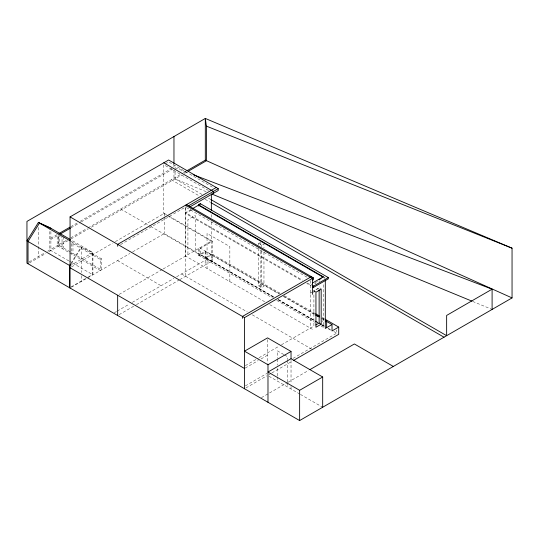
<?xml version="1.0" encoding="UTF-8"?>
<svg xmlns="http://www.w3.org/2000/svg" width="539" height="539" viewBox="0 0 539 539"><rect width="100%" height="100%" fill="white"/><g stroke="black" fill="none" stroke-linecap="round" stroke-linejoin="round"><path stroke-width="0.4" stroke-dasharray="2.69 2.02" d="M70.932 263.376L81.052 247.091L92.93 252.548L92.93 274.809L69.544 261.314M71.377 263.632L81.49 247.347L81.49 272.505M165.15 163.89L168.626 161.882L213.336 187.7M70.717 226.73L77.259 222.957M80.163 221.273L171.786 168.384M71.067 227.775L80.52 222.317M81.248 221.9L172.864 169.003M29.093 261.893L44.818 252.811M47.681 251.161L67.045 239.983M70.67 237.888L87.331 228.267M88.059 227.849L182.714 173.201M183.442 172.783L185.632 171.517M29.463 262.931L45.903 253.438M48.759 251.787L58.266 246.296L58.266 235.166L50.902 239.417L49.824 238.797L57.181 234.546L57.181 245.676L100.288 270.558L100.288 259.427L71.795 242.981L71.795 254.112L72.967 253.438L72.967 242.307L71.795 242.981M68.13 240.603L59.431 245.622L59.431 235.287M71.027 238.932L88.409 228.893M91.307 227.222L181.603 175.087M184.52 173.403L187.437 171.719M70.057 265.754L92.93 252.548L70.98 239.882M71.485 266.94L112.442 243.291M115.333 241.627L164.267 213.377L168.586 215.869M120.547 244.605L186.555 206.491M100.288 259.427L101.46 258.754L101.46 269.884L70.879 252.232M191.284 209.348L185.551 212.656L302.406 280.125M191.284 210.136L185.551 213.444L301.685 280.496M71.047 286.937L87.486 277.444M88.201 277.033L92.486 274.56L92.486 252.299M71.485 287.193L129.832 253.505M132.722 251.834L164.267 233.623L274.257 297.13M119.099 294.415L162.434 269.399M163.155 268.981L211.362 241.149L166.645 215.331M150.718 226.387L212.036 261.786L212.534 261.496L212.534 241.243L200.468 248.209L200.468 254.819L273.785 297.151M198.453 248.6L198.46 255.203L205.164 251.336L278.764 293.829M114.329 312.748L116.485 311.502M117.206 311.084L129.441 304.023M132.325 302.359L173.794 278.427M176.617 276.803L207.333 259.07M119.099 314.661L135.72 305.067M136.441 304.65L179.076 280.037M179.797 279.62L211.867 261.105M258.68 244.949L258.68 243.278L260.135 242.442M258.68 243.278L261.779 245.07L263.962 243.81L263.962 247.987M258.68 248.29L258.68 285.886L260.856 284.626L260.856 250.379M258.68 285.886L261.779 287.678L263.962 286.418L263.962 252.164M312.485 284.275L310.356 285.502L306.738 283.42M315.214 282.699L319.135 280.428L319.135 281.998M325.105 276.985L323.878 277.693L325.307 278.441M312.485 291.862L310.356 293.088L312.398 294.267M245.353 365.637L258.349 358.132M259.07 357.714L278.575 346.456M281.466 344.785L313.9 326.061L313.9 288.008M321.884 321.453L323.259 320.658M245.225 368.07L258.188 360.584M261.071 358.92L267.553 355.181M245.353 385.884L267.021 373.379M293.021 358.368L336.7 333.183L336.7 329.956M245.946 387.905L266.832 375.845M269.001 374.592L271.171 373.338M271.892 372.921L292.145 361.231M261.395 397.654L287.361 382.656M288.089 382.239L308.49 370.461M175.047 167.744L187.599 172.554M206.127 191.675L175.047 178.874L175.047 168.539M472.676 301.436L492.1 309.44M315.942 292.003L313.9 291.04L319.135 287.489L321.177 288.668M208.478 190.503L163.762 164.691L163.762 213.666L165.924 214.913M201.984 194.424L173.962 178.254L173.962 170.304M208.532 198.211L209.988 199.053M171.335 179.77L199.349 195.947M205.177 199.309L210.271 202.253M264.662 301.725L185.544 256.052L185.544 207.077L307.452 277.457M314.581 283.056L315.942 283.844M307.466 283.042L310.356 284.713M315.261 291.828L313.9 291.04L319.135 288.015L319.135 285.919M169.307 216.287L212.534 241.243M280.064 293.223L212.534 254.24L205.831 258.107L205.831 251.72L199.134 255.594L199.134 248.984M284.424 295.743L314.917 313.348M322.181 317.538L324.357 318.798M199.794 247.825L279.593 293.896M283.952 296.41L314.439 314.015M321.695 318.205L324.599 319.883M283.143 296.356L314.507 314.466M321.796 318.677L323.986 319.937M278.616 299.644L317.821 322.282M322.181 324.795L324.357 326.055M327.988 328.15L330.892 329.828M333.796 331.505L336.7 333.183M278.144 299.664L315.888 321.46M316.615 321.877L318.071 322.713M321.695 324.808L324.599 326.486M273.664 297.272L205.164 257.723L211.362 254.138L212.036 254.529L212.036 261.786M278.036 299.799L314.507 320.853M315.234 321.271L317.424 322.538M321.796 325.064L323.986 326.324M328.366 328.851L330.548 330.117M120.655 209.031L149.997 225.969M198.46 255.203L272.471 297.939M276.824 300.452L314.554 322.234M321.082 326.007L323.259 327.261L323.259 283.063M269.736 304.656L312.398 329.289M181.549 273.953L247.239 311.899M252.319 314.837L311.717 349.144M283.784 354.541L277.315 350.808L277.315 358.374M284.504 354.958L287.375 356.616L287.375 359.681M117.563 260.586L161.114 285.744M71.013 241.297L101.46 258.754M60.786 236.621L62.046 237.349M70.178 251.828L58.353 245.002L58.353 233.872M268.948 376.235L299.664 393.969M300.385 394.38L322.679 407.255M68.83 260.896L49.824 249.928L49.824 228.462M260.856 284.626L260.863 291.235M185.551 207.077L185.578 276.285M310.356 280.59L310.356 328.11M291.033 360.409L291.033 383.101M291.033 386.463L291.033 388.983M287.375 360.503L287.375 381.929M287.375 382.751L287.375 386.874M277.315 359.217L277.315 365.098M277.315 368.46L277.315 376.027M277.315 376.862L277.315 381.066M267.553 339.523L267.553 363.279M261.779 245.07L261.779 246.741M261.779 250.918L261.779 287.678M260.856 242.024L260.856 246.202M235.954 241.755L235.954 242.543M229.85 281.627L229.85 246.606L207.05 233.448L207.05 268.469M211.362 214.583L211.362 217.904M211.362 222.055L211.362 261.395M207.05 225.073L207.05 225.861M205.164 251.336L205.164 264.979M195.199 250.48L195.199 215.459L187.922 219.663L187.922 254.684M173.962 164.644L173.962 167.124M164.267 213.377L164.267 216.617M164.267 217.426L164.267 233.623M81.49 275.746L81.49 281.412M63.211 236.675L63.211 247.805L62.046 248.479L62.046 238.144M50.902 231.467L50.902 250.547M38.384 227.445L38.384 245.723M38.384 246.559L38.384 256.53"/><path stroke-width="0.81" d="M70.259 239.464L49.824 227.667L38.384 222.459L26.95 240.872L70.057 265.754M70.494 264.083L69.612 265.505L69.612 287.765M70.057 288.015L70.057 216.9L168.626 159.995L218.234 188.637L218.234 190.523L189.984 206.835M59.081 233.448L69.989 227.155M60.159 234.074L70.34 228.199M187.087 170.674L205.312 160.157L512.05 297.919L512.05 248.176L205.312 118.439L26.95 221.414L26.95 263.133L299.63 420.561L512.05 297.919M188.165 171.301L206.39 160.777L206.39 126.126L205.312 118.439L205.312 160.157M216.227 187.478L117.657 244.383L117.657 246.269M188.562 205.77L218.234 188.637M198.453 205.992L198.453 204.732L200.299 203.668L328.318 277.578L328.318 278.845L313.57 287.361L312.398 286.681M192.719 208.519L200.299 204.14L200.299 203.668M311.36 276.662L242.462 316.44L242.462 318.327M70.057 216.9L244.504 317.619L313.402 277.841L313.402 279.728L312.398 280.307M312.505 282.995L323.259 276.79L323.259 277.262L198.453 205.204M319.135 279.64L321.197 278.454M312.398 285.421L313.57 286.094L328.318 277.578M315.867 324.923L319.135 323.036L321.177 324.215L321.177 289.194L315.942 292.219L315.942 327.24L321.177 324.215M325.307 321.837L326.647 321.062L326.647 327.665M293.593 360.396L338.714 334.342L338.714 327.085L332.011 330.959L332.011 324.572L325.307 328.44L325.307 280.064M291.033 351.435L267.553 337.879L244.504 351.179L267.984 364.741L291.033 351.435L291.033 358.731L322.679 376.997L322.679 407.255M291.033 358.731L267.984 372.031L299.63 390.303L322.679 376.997M309.945 369.619L354.379 343.97L393.335 366.459M492.1 309.44L492.1 289.187L446.642 315.43L446.642 335.682L210.715 199.47M193.097 174.656L492.1 289.187M206.39 126.126L512.05 248.176M211.571 193.919L471.894 301.119M50.902 228.287L39.468 223.085L28.028 241.492L28.028 263.753M163.762 162.798L213.377 191.446L213.377 193.333M210.998 202.671L444.015 337.198M198.453 204.732L323.259 276.79M186.555 204.604L313.402 277.841M185.544 205.184L312.398 278.42L312.398 294.267M312.398 285.892L313.57 286.573M315.645 313.765L319.277 315.861M325.084 319.216L338.714 327.085M315.888 314.85L319.519 316.945M325.28 320.274L326.647 321.062M315.962 315.308L318.151 316.568M326.176 321.204L332.011 324.572M38.384 222.459L70.299 240.886M70.057 267.768L244.504 368.487M319.135 289.686L319.135 323.036M313.57 286.094L313.57 287.361M299.63 390.303L299.63 420.561M267.984 364.741L267.984 402.289M244.504 317.619L244.504 388.734M211.362 194.66L211.362 210.432M173.962 136.535L173.962 163.816M117.657 295.251L117.657 315.497"/></g></svg>
